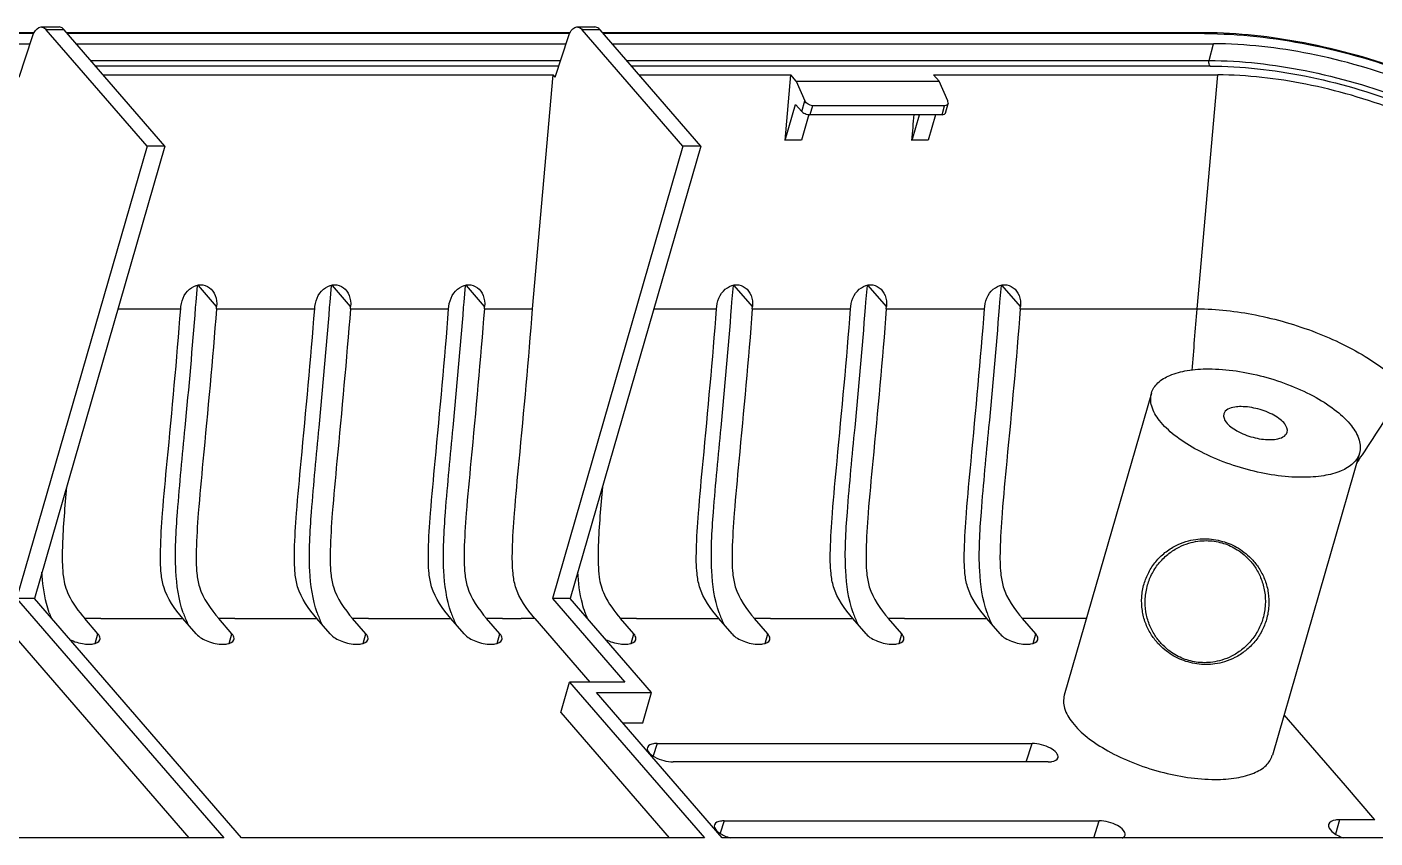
# Model space of a CAD drawing. Header units: millimetres. Extents: x -1 to 407, y -1 to 283.
# Drawn here: x 168.29 to 184.63, y 95.76 to 105.58 of the extents above; entities that cross this region are included whole.
import ezdxf

# ---------------------------------------------------------------- set-up
doc = ezdxf.new("R2010")
doc.units = ezdxf.units.MM
doc.header["$LTSCALE"] = 23.1
doc.layers.get('0').update_dxf_attribs({"linetype": 'CONTINUOUS'})
doc.layers.add('002-CHASSIS', color=7, linetype='CONTINUOUS')

msp = doc.modelspace()

# ---------------------------------------------------------------- linework, layer by layer
at = {"color": 6, "linetype": 'Continuous'}
for points, knots in [([(181.835, 98.836), (181.849, 98.885), (181.887, 98.98), (181.973, 99.11), (182.083, 99.219), (182.209, 99.3), (182.336, 99.352), (182.455, 99.378), (182.531, 99.383), (182.567, 99.383)], [0, 0, 0, 0, 0.15477, 0.312314, 0.472509, 0.628884, 0.767614, 0.891041, 1, 1, 1, 1]), ([(181.877, 98.824), (181.891, 98.873), (181.931, 98.97), (182.019, 99.101), (182.13, 99.207), (182.251, 99.284), (182.371, 99.332), (182.482, 99.356), (182.553, 99.361), (182.586, 99.361)], [0, 0, 0, 0, 0.161866, 0.326869, 0.492235, 0.643269, 0.776746, 0.895509, 1, 1, 1, 1]), ([(182.567, 99.383), (182.604, 99.383), (182.678, 99.378), (182.785, 99.355), (182.886, 99.319), (182.981, 99.27), (183.072, 99.205), (183.16, 99.121), (183.242, 99.012), (183.307, 98.879), (183.345, 98.728), (183.352, 98.568), (183.333, 98.46), (183.318, 98.408)], [0, 0, 0, 0, 0.078004, 0.155009, 0.229862, 0.303372, 0.379052, 0.463676, 0.559716, 0.664882, 0.773012, 0.884692, 1, 1, 1, 1]), ([(182.586, 99.361), (182.619, 99.361), (182.684, 99.356), (182.776, 99.337), (182.863, 99.306), (182.947, 99.264), (183.031, 99.207), (183.115, 99.128), (183.195, 99.025), (183.26, 98.895), (183.301, 98.745), (183.31, 98.583), (183.291, 98.474), (183.276, 98.42)], [0, 0, 0, 0, 0.074012, 0.14324, 0.209879, 0.277744, 0.351205, 0.436262, 0.532034, 0.641043, 0.756468, 0.876199, 1, 1, 1, 1]), ([(182.586, 97.861), (182.549, 97.861), (182.475, 97.866), (182.368, 97.889), (182.267, 97.925), (182.172, 97.974), (182.081, 98.039), (181.993, 98.123), (181.911, 98.232), (181.846, 98.365), (181.808, 98.516), (181.801, 98.676), (181.819, 98.784), (181.835, 98.836)], [0, 0, 0, 0, 0.078004, 0.155009, 0.229862, 0.303372, 0.379052, 0.463676, 0.559716, 0.664882, 0.773012, 0.884692, 1, 1, 1, 1]), ([(182.567, 97.883), (182.534, 97.883), (182.469, 97.888), (182.376, 97.907), (182.29, 97.938), (182.206, 97.98), (182.122, 98.037), (182.038, 98.116), (181.958, 98.219), (181.892, 98.349), (181.852, 98.499), (181.843, 98.661), (181.862, 98.77), (181.877, 98.824)], [0, 0, 0, 0, 0.074012, 0.14324, 0.209879, 0.277744, 0.351205, 0.436262, 0.532034, 0.641043, 0.756468, 0.876199, 1, 1, 1, 1]), ([(183.276, 98.42), (183.261, 98.371), (183.222, 98.274), (183.134, 98.143), (183.023, 98.037), (182.902, 97.96), (182.782, 97.912), (182.671, 97.888), (182.6, 97.883), (182.567, 97.883)], [0, 0, 0, 0, 0.161866, 0.326869, 0.492235, 0.643269, 0.776746, 0.895509, 1, 1, 1, 1]), ([(183.318, 98.408), (183.304, 98.359), (183.266, 98.264), (183.18, 98.134), (183.069, 98.025), (182.944, 97.944), (182.816, 97.892), (182.698, 97.866), (182.622, 97.861), (182.586, 97.861)], [0, 0, 0, 0, 0.15477, 0.312314, 0.472509, 0.628884, 0.767614, 0.891041, 1, 1, 1, 1])]:
    msp.add_open_spline(points, degree=3, knots=knots, dxfattribs=at)
at = {"layer": '002-CHASSIS', "color": 7, "linetype": 'Continuous'}
for p, q in [((168.466, 105.582), (168.683, 105.582)), ((174.961, 105.582), (175.178, 105.582)), ((168.383, 105.512), (160.658, 105.512)), ((168.378, 105.502), (160.667, 105.502)), ((168.201, 104.974), (168.361, 105.468)), ((168.745, 105.548), (168.529, 105.548)), ((169.75, 104.139), (168.529, 105.548)), ((169.966, 104.139), (168.745, 105.548)), ((174.878, 105.512), (168.777, 105.512)), ((174.873, 105.502), (168.785, 105.502)), ((174.696, 104.974), (174.857, 105.468)), ((175.24, 105.548), (175.024, 105.548)), ((176.245, 104.139), (175.024, 105.548)), ((176.461, 104.139), (175.24, 105.548)), ((182.549, 105.512), (175.272, 105.512)), ((182.568, 105.502), (175.281, 105.502)), ((182.568, 105.502), (182.549, 105.512)), ((160.774, 105.378), (168.332, 105.378)), ((168.893, 105.378), (174.827, 105.378)), ((175.388, 105.378), (182.676, 105.378)), ((182.624, 105.175), (182.676, 105.378)), ((169.069, 105.175), (174.761, 105.175)), ((174.74, 105.109), (169.126, 105.109)), ((175.564, 105.175), (182.624, 105.175)), ((182.634, 105.109), (175.621, 105.109)), ((169.219, 105.001), (174.673, 105.001)), ((174.423, 102.168), (174.673, 105.001)), ((174.696, 104.974), (174.673, 105.001)), ((175.714, 105.001), (177.552, 105.001)), ((177.483, 104.208), (177.552, 105.001)), ((177.619, 104.924), (177.552, 105.001)), ((177.619, 104.924), (179.351, 104.924)), ((177.619, 104.924), (177.724, 104.688)), ((179.284, 105.001), (182.727, 105.001)), ((179.351, 104.924), (179.284, 105.001)), ((179.456, 104.688), (179.351, 104.924)), ((182.477, 102.168), (182.727, 105.001)), ((177.486, 104.212), (177.611, 104.645)), ((177.686, 104.558), (177.611, 104.645)), ((177.686, 104.558), (177.724, 104.688)), ((177.815, 104.628), (177.784, 104.52)), ((179.417, 104.628), (177.815, 104.628)), ((179.386, 104.52), (179.417, 104.628)), ((179.426, 104.537), (179.46, 104.655)), ((179.46, 104.655), (179.456, 104.688)), ((177.771, 104.524), (177.681, 104.212)), ((179.386, 104.52), (177.784, 104.52)), ((179.023, 104.212), (179.112, 104.52)), ((179.307, 104.52), (179.218, 104.212)), ((169.75, 104.139), (168.168, 98.661)), ((169.966, 104.139), (168.385, 98.661)), ((169.966, 104.139), (169.75, 104.139)), ((176.245, 104.139), (174.664, 98.661)), ((176.461, 104.139), (174.88, 98.661)), ((176.461, 104.139), (176.245, 104.139)), ((177.681, 104.212), (177.486, 104.212)), ((179.218, 104.212), (179.023, 104.212)), ((170.344, 102.249), (170.362, 102.451)), ((170.593, 102.198), (170.373, 102.453)), ((171.968, 102.249), (171.986, 102.451)), ((172.217, 102.198), (171.996, 102.453)), ((173.592, 102.249), (173.61, 102.451)), ((173.841, 102.198), (173.62, 102.453)), ((176.839, 102.249), (176.857, 102.451)), ((177.089, 102.198), (176.868, 102.453)), ((178.463, 102.249), (178.481, 102.451)), ((178.712, 102.198), (178.492, 102.453)), ((180.087, 102.249), (180.105, 102.451)), ((180.336, 102.198), (180.115, 102.453)), ((169.397, 102.168), (170.158, 102.168)), ((170.158, 102.168), (170.16, 102.198)), ((170.339, 102.183), (170.344, 102.249)), ((170.591, 102.168), (170.593, 102.198)), ((170.591, 102.168), (171.782, 102.168)), ((171.782, 102.168), (171.784, 102.198)), ((171.963, 102.183), (171.968, 102.249)), ((172.215, 102.168), (172.217, 102.198)), ((172.215, 102.168), (173.405, 102.168)), ((173.405, 102.168), (173.408, 102.198)), ((173.587, 102.183), (173.592, 102.249)), ((173.838, 102.168), (173.841, 102.198)), ((173.838, 102.168), (174.423, 102.168)), ((175.892, 102.168), (176.653, 102.168)), ((176.653, 102.168), (176.656, 102.198)), ((176.834, 102.183), (176.839, 102.249)), ((177.086, 102.168), (177.089, 102.198)), ((177.086, 102.168), (178.277, 102.168)), ((178.277, 102.168), (178.279, 102.198)), ((178.458, 102.183), (178.463, 102.249)), ((178.71, 102.168), (178.712, 102.198)), ((178.71, 102.168), (179.901, 102.168)), ((179.901, 102.168), (179.903, 102.198)), ((180.082, 102.183), (180.087, 102.249)), ((180.334, 102.168), (180.336, 102.198)), ((180.334, 102.168), (182.477, 102.168)), ((181.924, 101.148), (180.868, 97.49)), ((184.446, 100.42), (183.39, 96.761)), ((168.385, 98.661), (168.168, 98.661)), ((168.168, 98.661), (170.68, 95.761)), ((170.896, 95.761), (168.385, 98.661)), ((174.88, 98.661), (174.664, 98.661)), ((174.664, 98.661), (175.541, 97.648)), ((175.866, 97.523), (174.88, 98.661)), ((167.955, 98.417), (170.255, 95.761)), ((169.189, 98.417), (168.994, 98.417)), ((169.155, 98.231), (168.994, 98.417)), ((169.189, 98.417), (170.184, 98.417)), ((170.346, 98.231), (170.184, 98.418)), ((170.812, 98.417), (170.618, 98.417)), ((170.779, 98.231), (170.618, 98.417)), ((170.812, 98.417), (171.808, 98.417)), ((171.97, 98.231), (171.808, 98.418)), ((172.436, 98.417), (172.241, 98.417)), ((172.403, 98.231), (172.241, 98.417)), ((172.436, 98.417), (173.432, 98.417)), ((173.594, 98.231), (173.432, 98.418)), ((174.06, 98.417), (173.865, 98.417)), ((174.027, 98.231), (173.865, 98.417)), ((174.45, 98.417), (174.283, 98.417)), ((174.45, 98.417), (175.116, 97.648)), ((175.684, 98.417), (175.489, 98.417)), ((175.651, 98.231), (175.489, 98.417)), ((175.684, 98.417), (176.68, 98.417)), ((176.841, 98.231), (176.679, 98.418)), ((177.308, 98.417), (177.113, 98.417)), ((177.274, 98.231), (177.113, 98.417)), ((177.308, 98.417), (178.303, 98.417)), ((178.465, 98.231), (178.303, 98.418)), ((178.931, 98.417), (178.737, 98.417)), ((178.898, 98.231), (178.737, 98.417)), ((178.931, 98.417), (179.927, 98.417)), ((180.089, 98.231), (179.927, 98.418)), ((180.555, 98.417), (180.361, 98.417)), ((180.522, 98.231), (180.361, 98.417)), ((181.135, 98.417), (180.77, 98.417)), ((169.122, 98.115), (169.155, 98.231)), ((170.746, 98.115), (170.779, 98.231)), ((172.37, 98.115), (172.403, 98.231)), ((173.994, 98.115), (174.027, 98.231)), ((175.617, 98.115), (175.651, 98.231)), ((177.241, 98.115), (177.274, 98.231)), ((178.865, 98.115), (178.898, 98.231)), ((180.489, 98.115), (180.522, 98.231)), ((174.765, 97.28), (174.871, 97.648)), ((175.541, 97.648), (174.871, 97.648)), ((174.871, 97.648), (176.505, 95.761)), ((175.196, 97.523), (175.866, 97.523)), ((176.721, 95.761), (175.196, 97.523)), ((175.759, 97.155), (175.866, 97.523)), ((174.765, 97.28), (176.08, 95.761)), ((184.275, 96.394), (183.531, 97.253)), ((175.514, 97.155), (175.759, 97.155)), ((175.933, 96.905), (175.884, 96.755)), ((175.933, 96.905), (180.479, 96.905)), ((180.407, 96.681), (180.479, 96.905)), ((180.673, 96.681), (176.126, 96.681)), ((184.633, 95.981), (184.275, 96.394)), ((176.745, 95.967), (176.696, 95.818)), ((176.745, 95.967), (181.291, 95.967)), ((181.224, 95.761), (181.291, 95.967)), ((184.203, 95.981), (184.153, 95.808)), ((184.633, 95.981), (184.203, 95.981)), ((170.68, 95.761), (162.777, 95.761)), ((176.505, 95.761), (170.896, 95.761)), ((185.034, 95.761), (176.721, 95.761))]:
    msp.add_line(p, q, dxfattribs=at)
for centre, radius, start, end in [((182.549, 100.272), 5.24, 89.7994, 89.9998), ((51.426, 115.382), 128.083, 354.99503, 355.13537), ((113.066, 107.492), 69.615, 354.99808, 355.61363), ((222.791, 75.586), 45.648, 145.8739, 147.0711), ((231.32, 70.047), 55.818, 147.0575, 147.1846), ((169.809, 98.925), 1.319, 199.3897, 202.5131), ((171.434, 98.925), 1.32, 199.3956, 205.3877), ((173.057, 98.925), 1.32, 199.3956, 205.3877), ((174.681, 98.925), 1.32, 199.3956, 205.3877), ((176.304, 98.925), 1.319, 199.3897, 202.5131), ((177.929, 98.925), 1.32, 199.3956, 205.3877), ((179.553, 98.925), 1.32, 199.3956, 205.3877), ((181.176, 98.925), 1.32, 199.3956, 205.3877), ((180.651, 88.245), 10.173, 89.3311, 90.5381)]:
    msp.add_arc(centre, radius, start, end, dxfattribs=at)
at = {"layer": '002-CHASSIS', "color": 7, "linetype": 'Continuous', "extrusion": (0, 0, -1)}
for centre, major_axis, ratio, start_param, end_param in [((177.789, 104.688), (-0.0646, 0.0416), 0.650496, -2.351476, -0.78068), ((179.391, 104.688), (-0.0646, 0.0416), 0.650496, 2.948734, 3.931709), ((170.377, 102.198), (0.068, 0.256), 0.807488, 4.501607, 7.6432), ((172.001, 102.198), (0.068, 0.256), 0.807488, 4.501607, 7.6432), ((173.625, 102.198), (0.068, 0.256), 0.807488, 4.501607, 7.6432), ((176.872, 102.198), (0.068, 0.256), 0.807488, 4.501607, 7.6432), ((178.496, 102.198), (0.068, 0.256), 0.807488, 4.501607, 7.6432), ((180.12, 102.198), (0.068, 0.256), 0.807488, 4.501607, 7.6432)]:
    msp.add_ellipse(centre, major_axis=major_axis, ratio=ratio, start_param=start_param, end_param=end_param, dxfattribs=at)
at = {"layer": '002-CHASSIS', "color": 7, "linetype": 'Continuous'}
for points, knots in [([(168.361, 105.468), (168.367, 105.484), (168.385, 105.532), (168.43, 105.582), (168.466, 105.582)], [0, 0, 0, 0, 0.322915, 1, 1, 1, 1]), ([(168.466, 105.582), (168.472, 105.582), (168.496, 105.579), (168.517, 105.562), (168.529, 105.548)], [0, 0, 0, 0, 0.227738, 1, 1, 1, 1]), ([(168.745, 105.548), (168.741, 105.554), (168.724, 105.571), (168.7, 105.582), (168.683, 105.582)], [0, 0, 0, 0, 0.284791, 1, 1, 1, 1]), ([(174.857, 105.468), (174.862, 105.484), (174.88, 105.532), (174.925, 105.582), (174.961, 105.582)], [0, 0, 0, 0, 0.322915, 1, 1, 1, 1]), ([(174.961, 105.582), (174.967, 105.582), (174.991, 105.579), (175.012, 105.562), (175.024, 105.548)], [0, 0, 0, 0, 0.227738, 1, 1, 1, 1]), ([(175.24, 105.548), (175.236, 105.554), (175.219, 105.571), (175.195, 105.582), (175.178, 105.582)], [0, 0, 0, 0, 0.284791, 1, 1, 1, 1]), ([(186.968, 103.894), (186.722, 104.14), (186.096, 104.585), (185.011, 105.081), (183.807, 105.416), (182.972, 105.511), (182.568, 105.512)], [0, 0, 0, 0, 0.218679, 0.476043, 0.746223, 1, 1, 1, 1]), ([(182.568, 105.502), (182.99, 105.502), (183.862, 105.4), (185.109, 105.04), (186.209, 104.511), (186.829, 104.036), (187.055, 103.775)], [0, 0, 0, 0, 0.25745, 0.531618, 0.788872, 1, 1, 1, 1]), ([(186.84, 103.775), (186.63, 104.018), (186.055, 104.458), (185.034, 104.949), (183.876, 105.284), (183.067, 105.378), (182.676, 105.378)], [0, 0, 0, 0, 0.211128, 0.468382, 0.74255, 1, 1, 1, 1]), ([(182.634, 105.109), (182.631, 105.112), (182.62, 105.133), (182.619, 105.157), (182.624, 105.175)], [0, 0, 0, 0, 0.209739, 1, 1, 1, 1]), ([(182.624, 105.175), (183.014, 105.175), (183.82, 105.081), (184.973, 104.747), (185.991, 104.259), (186.564, 103.82), (186.773, 103.578)], [0, 0, 0, 0, 0.257446, 0.531618, 0.788876, 1, 1, 1, 1]), ([(182.634, 105.109), (183.018, 105.109), (183.811, 105.016), (184.946, 104.688), (185.948, 104.207), (186.512, 103.775), (186.718, 103.537)], [0, 0, 0, 0, 0.25745, 0.531618, 0.788872, 1, 1, 1, 1]), ([(186.532, 103.537), (186.34, 103.758), (185.814, 104.161), (184.881, 104.609), (183.824, 104.915), (183.085, 105.001), (182.727, 105.001)], [0, 0, 0, 0, 0.211128, 0.468382, 0.74255, 1, 1, 1, 1]), ([(179.386, 104.52), (179.391, 104.52), (179.405, 104.521), (179.423, 104.528), (179.426, 104.537)], [0, 0, 0, 0, 0.335684, 1, 1, 1, 1]), ([(170.184, 98.418), (170.087, 98.531), (169.961, 98.705), (169.911, 99.002), (169.911, 99.301), (169.94, 99.755), (170.033, 100.728), (170.111, 101.552), (170.158, 102.168)], [0, 0, 0, 0, 0.11716, 0.160316, 0.233683, 0.351573, 0.516156, 1, 1, 1, 1]), ([(170.189, 98.487), (170.132, 98.65), (170.076, 99.062), (170.122, 99.813), (170.227, 100.873), (170.302, 101.699), (170.339, 102.183)], [0, 0, 0, 0, 0.139199, 0.3305, 0.607487, 1, 1, 1, 1]), ([(170.591, 102.168), (170.544, 101.552), (170.466, 100.728), (170.373, 99.754), (170.344, 99.301), (170.344, 99.001), (170.394, 98.705), (170.521, 98.531), (170.618, 98.417)], [0, 0, 0, 0, 0.483858, 0.648424, 0.766282, 0.839608, 0.882748, 1, 1, 1, 1]), ([(171.808, 98.418), (171.711, 98.531), (171.584, 98.705), (171.535, 99.002), (171.535, 99.301), (171.564, 99.755), (171.657, 100.728), (171.734, 101.552), (171.782, 102.168)], [0, 0, 0, 0, 0.11716, 0.160316, 0.233683, 0.351573, 0.516156, 1, 1, 1, 1]), ([(171.813, 98.487), (171.755, 98.65), (171.7, 99.062), (171.746, 99.813), (171.851, 100.873), (171.925, 101.699), (171.963, 102.183)], [0, 0, 0, 0, 0.139199, 0.3305, 0.607487, 1, 1, 1, 1]), ([(172.215, 102.168), (172.167, 101.552), (172.09, 100.728), (171.997, 99.754), (171.968, 99.301), (171.968, 99.001), (172.018, 98.705), (172.144, 98.531), (172.241, 98.417)], [0, 0, 0, 0, 0.483858, 0.648424, 0.766282, 0.839608, 0.882748, 1, 1, 1, 1]), ([(173.432, 98.418), (173.335, 98.531), (173.208, 98.705), (173.159, 99.002), (173.158, 99.301), (173.188, 99.755), (173.281, 100.728), (173.358, 101.552), (173.405, 102.168)], [0, 0, 0, 0, 0.11716, 0.160316, 0.233683, 0.351573, 0.516156, 1, 1, 1, 1]), ([(173.437, 98.487), (173.379, 98.65), (173.324, 99.062), (173.37, 99.813), (173.475, 100.873), (173.549, 101.699), (173.587, 102.183)], [0, 0, 0, 0, 0.139199, 0.3305, 0.607487, 1, 1, 1, 1]), ([(173.838, 102.168), (173.791, 101.552), (173.714, 100.728), (173.621, 99.754), (173.591, 99.301), (173.592, 99.001), (173.641, 98.705), (173.768, 98.531), (173.865, 98.417)], [0, 0, 0, 0, 0.483858, 0.648424, 0.766282, 0.839608, 0.882748, 1, 1, 1, 1]), ([(174.449, 98.418), (174.353, 98.531), (174.226, 98.705), (174.176, 99.002), (174.176, 99.301), (174.206, 99.755), (174.298, 100.728), (174.376, 101.552), (174.423, 102.168)], [0, 0, 0, 0, 0.117174, 0.160327, 0.233688, 0.351574, 0.516154, 1, 1, 1, 1]), ([(176.679, 98.418), (176.583, 98.531), (176.456, 98.705), (176.406, 99.002), (176.406, 99.301), (176.436, 99.755), (176.528, 100.728), (176.606, 101.552), (176.653, 102.168)], [0, 0, 0, 0, 0.11716, 0.160316, 0.233683, 0.351573, 0.516156, 1, 1, 1, 1]), ([(176.684, 98.487), (176.627, 98.65), (176.571, 99.062), (176.618, 99.813), (176.722, 100.873), (176.797, 101.699), (176.834, 102.183)], [0, 0, 0, 0, 0.139199, 0.3305, 0.607487, 1, 1, 1, 1]), ([(177.086, 102.168), (177.039, 101.552), (176.961, 100.728), (176.869, 99.754), (176.839, 99.301), (176.839, 99.001), (176.889, 98.705), (177.016, 98.531), (177.113, 98.417)], [0, 0, 0, 0, 0.483858, 0.648424, 0.766282, 0.839608, 0.882748, 1, 1, 1, 1]), ([(178.303, 98.418), (178.206, 98.531), (178.08, 98.705), (178.03, 99.002), (178.03, 99.301), (178.059, 99.755), (178.152, 100.728), (178.23, 101.552), (178.277, 102.168)], [0, 0, 0, 0, 0.11716, 0.160316, 0.233683, 0.351573, 0.516156, 1, 1, 1, 1]), ([(178.308, 98.487), (178.251, 98.65), (178.195, 99.062), (178.241, 99.813), (178.346, 100.873), (178.421, 101.699), (178.458, 102.183)], [0, 0, 0, 0, 0.139199, 0.3305, 0.607487, 1, 1, 1, 1]), ([(178.71, 102.168), (178.663, 101.552), (178.585, 100.728), (178.492, 99.754), (178.463, 99.301), (178.463, 99.001), (178.513, 98.705), (178.64, 98.531), (178.737, 98.417)], [0, 0, 0, 0, 0.483858, 0.648424, 0.766282, 0.839608, 0.882748, 1, 1, 1, 1]), ([(179.927, 98.418), (179.83, 98.531), (179.703, 98.705), (179.654, 99.002), (179.654, 99.301), (179.683, 99.755), (179.776, 100.728), (179.853, 101.552), (179.901, 102.168)], [0, 0, 0, 0, 0.11716, 0.160316, 0.233683, 0.351573, 0.516156, 1, 1, 1, 1]), ([(179.932, 98.487), (179.874, 98.65), (179.819, 99.062), (179.865, 99.813), (179.97, 100.873), (180.044, 101.699), (180.082, 102.183)], [0, 0, 0, 0, 0.139199, 0.3305, 0.607487, 1, 1, 1, 1]), ([(180.334, 102.168), (180.286, 101.552), (180.209, 100.728), (180.116, 99.754), (180.087, 99.301), (180.087, 99.001), (180.137, 98.705), (180.263, 98.531), (180.36, 98.417)], [0, 0, 0, 0, 0.483858, 0.648424, 0.766282, 0.839608, 0.882748, 1, 1, 1, 1]), ([(182.477, 102.168), (182.715, 102.168), (183.205, 102.111), (183.908, 101.908), (184.527, 101.61), (184.876, 101.343), (185.004, 101.195)], [0, 0, 0, 0, 0.257437, 0.531559, 0.788819, 1, 1, 1, 1]), ([(181.924, 101.149), (181.937, 101.195), (182, 101.287), (182.158, 101.377), (182.37, 101.431), (182.53, 101.441), (182.616, 101.441)], [0, 0, 0, 0, 0.180693, 0.399495, 0.67305, 1, 1, 1, 1]), ([(182.616, 101.441), (182.84, 101.441), (183.182, 101.387), (183.613, 101.246), (183.912, 101.106), (184.161, 100.945), (184.344, 100.773), (184.452, 100.597), (184.46, 100.471), (184.446, 100.42)], [0, 0, 0, 0, 0.296355, 0.451721, 0.599656, 0.731973, 0.842664, 0.929922, 1, 1, 1, 1]), ([(183.753, 100.128), (183.529, 100.128), (183.187, 100.182), (182.757, 100.323), (182.458, 100.463), (182.208, 100.623), (182.026, 100.796), (181.917, 100.971), (181.909, 101.098), (181.924, 101.149)], [0, 0, 0, 0, 0.296355, 0.451721, 0.599656, 0.731973, 0.842664, 0.929922, 1, 1, 1, 1]), ([(183.012, 100.984), (182.985, 100.984), (182.911, 100.981), (182.815, 100.945), (182.8, 100.895)], [0, 0, 0, 0, 0.336806, 1, 1, 1, 1]), ([(183.569, 100.674), (183.579, 100.707), (183.549, 100.773), (183.482, 100.833), (183.376, 100.902), (183.218, 100.962), (183.08, 100.984), (183.012, 100.984)], [0, 0, 0, 0, 0.153752, 0.264999, 0.397975, 0.702161, 1, 1, 1, 1]), ([(182.8, 100.895), (182.791, 100.861), (182.821, 100.796), (182.887, 100.736), (182.993, 100.667), (183.152, 100.606), (183.29, 100.584), (183.358, 100.584)], [0, 0, 0, 0, 0.153752, 0.264999, 0.397975, 0.702161, 1, 1, 1, 1]), ([(183.358, 100.584), (183.384, 100.584), (183.459, 100.588), (183.555, 100.624), (183.569, 100.674)], [0, 0, 0, 0, 0.336806, 1, 1, 1, 1]), ([(184.446, 100.42), (184.432, 100.374), (184.37, 100.282), (184.212, 100.192), (183.999, 100.138), (183.84, 100.128), (183.753, 100.128)], [0, 0, 0, 0, 0.180693, 0.399495, 0.67305, 1, 1, 1, 1]), ([(168.775, 100.011), (168.753, 99.776), (168.725, 99.463), (168.72, 99.098), (168.731, 98.934), (168.755, 98.81), (168.824, 98.631), (168.919, 98.506), (168.994, 98.417)], [0, 0, 0, 0, 0.426408, 0.564064, 0.656609, 0.722366, 0.790718, 1, 1, 1, 1]), ([(175.27, 100.011), (175.248, 99.776), (175.22, 99.463), (175.215, 99.098), (175.226, 98.934), (175.25, 98.81), (175.319, 98.631), (175.414, 98.506), (175.489, 98.417)], [0, 0, 0, 0, 0.426408, 0.564064, 0.656609, 0.722366, 0.790718, 1, 1, 1, 1]), ([(168.565, 98.487), (168.552, 98.524), (168.503, 98.684), (168.483, 98.853), (168.476, 98.981)], [0, 0, 0, 0, 0.231929, 1, 1, 1, 1]), ([(175.06, 98.487), (175.047, 98.524), (174.999, 98.684), (174.978, 98.853), (174.971, 98.981)], [0, 0, 0, 0, 0.231929, 1, 1, 1, 1]), ([(169.179, 98.161), (169.181, 98.166), (169.183, 98.192), (169.168, 98.216), (169.155, 98.231)], [0, 0, 0, 0, 0.213826, 1, 1, 1, 1]), ([(170.346, 98.231), (170.382, 98.189), (170.492, 98.132), (170.608, 98.106), (170.671, 98.106)], [0, 0, 0, 0, 0.46771, 1, 1, 1, 1]), ([(170.803, 98.161), (170.804, 98.166), (170.807, 98.192), (170.792, 98.216), (170.779, 98.231)], [0, 0, 0, 0, 0.213826, 1, 1, 1, 1]), ([(171.97, 98.231), (172.006, 98.189), (172.115, 98.132), (172.232, 98.106), (172.295, 98.106)], [0, 0, 0, 0, 0.46771, 1, 1, 1, 1]), ([(172.427, 98.161), (172.428, 98.166), (172.431, 98.192), (172.416, 98.216), (172.403, 98.231)], [0, 0, 0, 0, 0.213826, 1, 1, 1, 1]), ([(173.594, 98.231), (173.63, 98.189), (173.739, 98.132), (173.856, 98.106), (173.919, 98.106)], [0, 0, 0, 0, 0.46771, 1, 1, 1, 1]), ([(174.051, 98.161), (174.052, 98.166), (174.055, 98.192), (174.04, 98.216), (174.027, 98.231)], [0, 0, 0, 0, 0.213826, 1, 1, 1, 1]), ([(175.674, 98.161), (175.676, 98.166), (175.678, 98.192), (175.664, 98.216), (175.651, 98.231)], [0, 0, 0, 0, 0.213826, 1, 1, 1, 1]), ([(176.841, 98.231), (176.878, 98.189), (176.987, 98.132), (177.103, 98.106), (177.166, 98.106)], [0, 0, 0, 0, 0.46771, 1, 1, 1, 1]), ([(177.298, 98.161), (177.3, 98.166), (177.302, 98.192), (177.287, 98.216), (177.274, 98.231)], [0, 0, 0, 0, 0.213826, 1, 1, 1, 1]), ([(178.465, 98.231), (178.501, 98.189), (178.611, 98.132), (178.727, 98.106), (178.79, 98.106)], [0, 0, 0, 0, 0.46771, 1, 1, 1, 1]), ([(178.922, 98.161), (178.923, 98.166), (178.926, 98.192), (178.911, 98.216), (178.898, 98.231)], [0, 0, 0, 0, 0.213826, 1, 1, 1, 1]), ([(180.089, 98.231), (180.125, 98.189), (180.234, 98.132), (180.351, 98.106), (180.414, 98.106)], [0, 0, 0, 0, 0.46771, 1, 1, 1, 1]), ([(180.546, 98.161), (180.547, 98.166), (180.55, 98.192), (180.535, 98.216), (180.522, 98.231)], [0, 0, 0, 0, 0.213826, 1, 1, 1, 1]), ([(168.811, 98.165), (168.866, 98.137), (168.946, 98.112), (169.028, 98.106), (169.047, 98.106)], [0, 0, 0, 0, 0.762095, 1, 1, 1, 1]), ([(169.047, 98.106), (169.064, 98.106), (169.11, 98.108), (169.17, 98.13), (169.179, 98.161)], [0, 0, 0, 0, 0.336539, 1, 1, 1, 1]), ([(170.671, 98.106), (170.687, 98.106), (170.734, 98.108), (170.794, 98.13), (170.803, 98.161)], [0, 0, 0, 0, 0.336539, 1, 1, 1, 1]), ([(172.295, 98.106), (172.311, 98.106), (172.358, 98.108), (172.418, 98.13), (172.427, 98.161)], [0, 0, 0, 0, 0.336539, 1, 1, 1, 1]), ([(173.919, 98.106), (173.935, 98.106), (173.982, 98.108), (174.041, 98.13), (174.051, 98.161)], [0, 0, 0, 0, 0.336539, 1, 1, 1, 1]), ([(175.306, 98.165), (175.361, 98.137), (175.442, 98.112), (175.523, 98.106), (175.542, 98.106)], [0, 0, 0, 0, 0.762095, 1, 1, 1, 1]), ([(175.542, 98.106), (175.559, 98.106), (175.605, 98.108), (175.665, 98.13), (175.674, 98.161)], [0, 0, 0, 0, 0.336539, 1, 1, 1, 1]), ([(177.166, 98.106), (177.183, 98.106), (177.229, 98.108), (177.289, 98.13), (177.298, 98.161)], [0, 0, 0, 0, 0.336539, 1, 1, 1, 1]), ([(178.79, 98.106), (178.806, 98.106), (178.853, 98.108), (178.913, 98.13), (178.922, 98.161)], [0, 0, 0, 0, 0.336539, 1, 1, 1, 1]), ([(180.414, 98.106), (180.43, 98.106), (180.477, 98.108), (180.537, 98.13), (180.546, 98.161)], [0, 0, 0, 0, 0.336539, 1, 1, 1, 1]), ([(180.868, 97.49), (180.853, 97.439), (180.861, 97.313), (180.969, 97.137), (181.152, 96.965), (181.401, 96.804), (181.7, 96.664), (182.131, 96.523), (182.473, 96.469), (182.697, 96.469)], [0, 0, 0, 0, 0.070073, 0.157323, 0.268005, 0.400314, 0.548253, 0.703628, 1, 1, 1, 1]), ([(175.933, 96.905), (175.918, 96.905), (175.877, 96.903), (175.825, 96.885), (175.815, 96.857)], [0, 0, 0, 0, 0.332941, 1, 1, 1, 1]), ([(180.792, 96.733), (180.796, 96.753), (180.769, 96.805), (180.694, 96.853), (180.593, 96.893), (180.517, 96.905), (180.479, 96.905)], [0, 0, 0, 0, 0.155823, 0.40022, 0.703529, 1, 1, 1, 1]), ([(175.815, 96.857), (175.799, 96.812), (175.9, 96.734), (176.008, 96.695), (176.088, 96.681), (176.126, 96.681)], [0, 0, 0, 0, 0.382235, 0.693851, 1, 1, 1, 1]), ([(180.673, 96.681), (180.688, 96.681), (180.73, 96.683), (180.785, 96.705), (180.792, 96.733)], [0, 0, 0, 0, 0.339168, 1, 1, 1, 1]), ([(182.697, 96.469), (182.784, 96.469), (182.943, 96.479), (183.155, 96.533), (183.314, 96.623), (183.376, 96.715), (183.389, 96.761)], [0, 0, 0, 0, 0.32695, 0.600498, 0.819305, 1, 1, 1, 1]), ([(176.627, 95.92), (176.619, 95.898), (176.644, 95.852), (176.693, 95.815), (176.729, 95.795), (176.748, 95.787)], [0, 0, 0, 0, 0.373622, 0.659507, 1, 1, 1, 1]), ([(176.745, 95.967), (176.73, 95.967), (176.689, 95.965), (176.637, 95.947), (176.627, 95.92)], [0, 0, 0, 0, 0.332941, 1, 1, 1, 1]), ([(181.604, 95.796), (181.608, 95.815), (181.581, 95.867), (181.506, 95.916), (181.405, 95.956), (181.329, 95.967), (181.291, 95.967)], [0, 0, 0, 0, 0.155823, 0.40022, 0.703529, 1, 1, 1, 1]), ([(184.071, 95.925), (184.062, 95.894), (184.106, 95.836), (184.176, 95.792), (184.227, 95.769), (184.255, 95.76)], [0, 0, 0, 0, 0.370881, 0.662557, 1, 1, 1, 1]), ([(184.203, 95.981), (184.186, 95.981), (184.14, 95.978), (184.08, 95.956), (184.071, 95.925)], [0, 0, 0, 0, 0.336559, 1, 1, 1, 1]), ([(181.571, 95.76), (181.575, 95.762), (181.589, 95.77), (181.601, 95.784), (181.604, 95.796)], [0, 0, 0, 0, 0.288467, 1, 1, 1, 1])]:
    msp.add_open_spline(points, degree=3, knots=knots, dxfattribs=at)
for points in [[(177.686, 104.558), (177.693, 104.55), (177.702, 104.544), (177.711, 104.539)], [(177.711, 104.539), (177.73, 104.529), (177.75, 104.523), (177.771, 104.521)], [(177.771, 104.521), (177.775, 104.52), (177.779, 104.52), (177.784, 104.52)], [(174.06, 98.417), (174.134, 98.418), (174.209, 98.418), (174.283, 98.417)], [(176.748, 95.787), (176.773, 95.776), (176.799, 95.767), (176.825, 95.76)]]:
    msp.add_open_spline(points, degree=3, dxfattribs=at)

doc.saveas('drawing.dxf')
